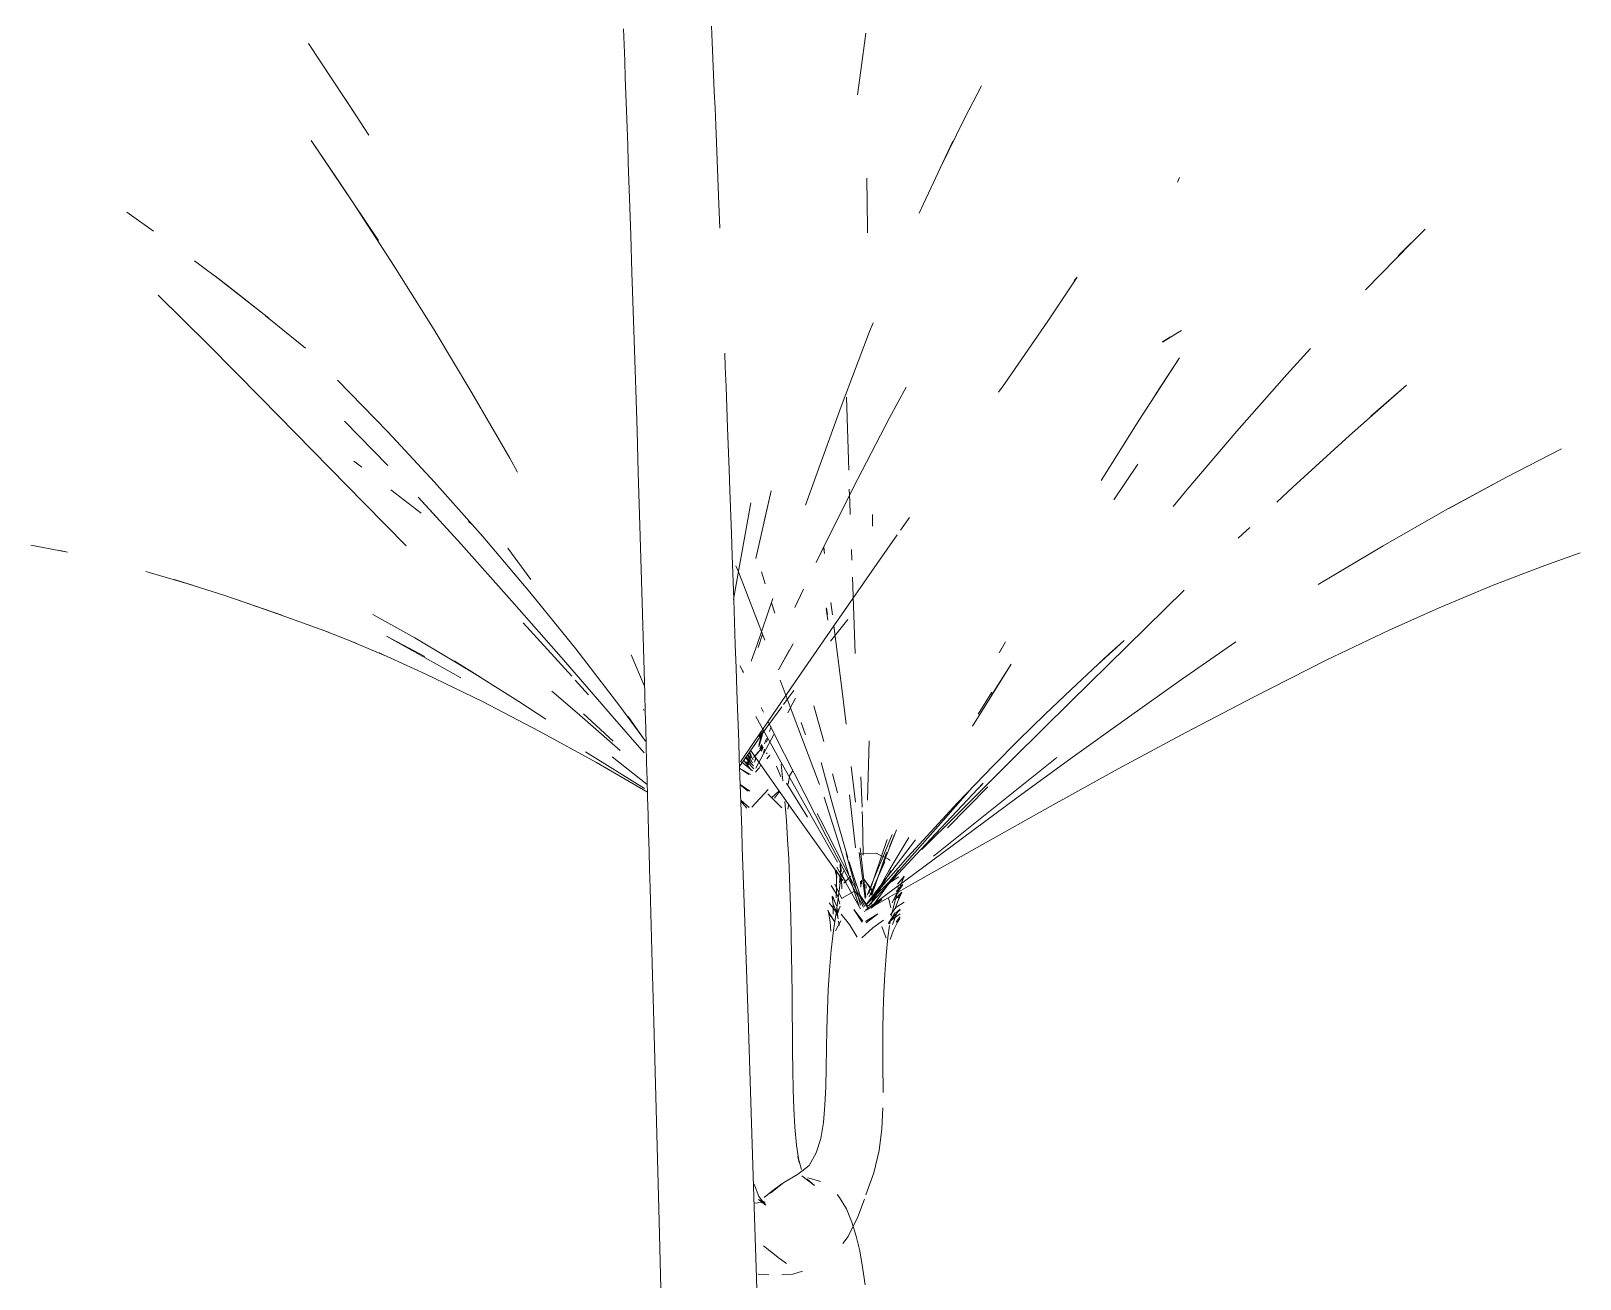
# Model space of a CAD drawing. Header units: inches. Extents: x 22 to 382261, y 22 to 371281.
# Drawn here: x 92561 to 93085, y 143759 to 144182 of the extents above; entities that cross this region are included whole.
import ezdxf

# ---------------------------------------------------------------- set-up
doc = ezdxf.new("R2010")
doc.units = ezdxf.units.IN
doc.header["$MEASUREMENT"] = 0
doc.layers.add('G-IMPT', color=8, linetype='Continuous', lineweight=9)
doc.layers.add('I-FURN', color=30, linetype='Continuous', lineweight=9)

# ---------------------------------------------------------------- blocks, each defined once
blk = doc.blocks.new('PLANTA_91 - PLANTA_ICV_DWG-V330-Section B-B')
at = {"layer": 'G-IMPT'}
for p, q in [((4012.4, 5602.39), (4012.6, 5596.97)), ((4042.22, 5603.25), (4042.46, 5597.84)), ((4094.51, 5600.9), (4092.78, 5588.23)), ((3922.14, 5572.45), (3905.67, 5597.38)), ((4012.6, 5596.97), (4012.8, 5591.48)), ((4042.69, 5592.35), (4042.46, 5597.84)), ((4013, 5585.91), (4012.8, 5591.48)), ((4042.93, 5586.79), (4042.69, 5592.35)), ((4013.2, 5580.27), (4013, 5585.91)), ((4043.16, 5581.16), (4042.93, 5586.79)), ((4091.71, 5579.97), (4092.78, 5588.23)), ((4013.4, 5574.55), (4013.2, 5580.27)), ((4043.4, 5575.45), (4043.16, 5581.16)), ((4133.68, 5583.04), (4127.9, 5571.94)), ((3922.14, 5572.45), (3918.28, 5578.34)), ((3926.04, 5566.31), (3918.28, 5578.34)), ((4013.4, 5574.55), (4013.61, 5568.77)), ((4043.64, 5569.67), (4043.4, 5575.45)), ((4043.88, 5563.82), (4043.64, 5569.67)), ((4119.63, 5555.19), (4127.9, 5571.94)), ((3920.82, 5543.36), (3906.54, 5564.55)), ((3906.54, 5564.55), (3915.15, 5551.86)), ((4013.81, 5562.9), (4013.61, 5568.77)), ((4044.12, 5557.89), (4043.88, 5563.82)), ((4113.98, 5543.11), (4123.92, 5564.34)), ((4119.63, 5555.19), (4123.92, 5564.34)), ((4014.02, 5556.97), (4013.81, 5562.9)), ((4014.02, 5556.97), (4014.43, 5544.88)), ((4044.12, 5557.89), (4044.37, 5551.89)), ((3920.82, 5543.36), (3915.15, 5551.86)), ((4044.61, 5545.82), (4044.37, 5551.89)), ((4095.05, 5534.77), (4094.81, 5551.71)), ((4200.06, 5550.46), (4200.76, 5552.03)), ((3934.71, 5521.96), (3920.82, 5543.36)), ((3920.82, 5543.36), (3929.32, 5530.6)), ((4014.43, 5544.88), (4014.84, 5532.5)), ((4045.05, 5534.82), (4044.61, 5545.82)), ((4113.98, 5543.11), (4112.6, 5539.96)), ((3844.04, 5540.22), (3853.17, 5533.8)), ((4015.26, 5519.83), (4014.84, 5532.5)), ((4095.05, 5534.77), (4095.07, 5533.25)), ((4284.07, 5534.5), (4274.91, 5525.4)), ((4284.07, 5534.5), (4279.36, 5529.84)), ((4263.77, 5513.94), (4279.36, 5529.84)), ((4274.91, 5525.4), (4279.36, 5529.84)), ((3867.03, 5523.73), (3877.26, 5516.03)), ((3948.18, 5500.37), (3934.71, 5521.96)), ((3877.26, 5516.03), (3873.44, 5519.01)), ((3873.44, 5519.01), (3892.22, 5504.36)), ((4015.26, 5519.83), (4015.47, 5513.38)), ((4166.09, 5518.22), (4156.16, 5503.3)), ((4166.09, 5518.22), (4165.11, 5517.14)), ((3871.74, 5495.28), (3854.73, 5512.07)), ((3877.26, 5516.03), (3892.22, 5504.36)), ((4015.47, 5513.38), (4015.68, 5506.86)), ((4015.68, 5506.86), (4015.89, 5500.26)), ((3891.11, 5505.11), (3894.63, 5502.34)), ((3904.58, 5494.19), (3894.63, 5502.34)), ((4096.94, 5502.71), (4095.78, 5499.84)), ((4141.63, 5482.23), (4156.16, 5503.3)), ((3948.18, 5500.37), (3961.01, 5478.98)), ((4015.89, 5500.26), (4016.31, 5486.86)), ((4086.13, 5474.35), (4095.78, 5499.84)), ((4195.01, 5496.23), (4200.05, 5499.3)), ((4197.69, 5498.03), (4195.01, 5496.22)), ((4195.06, 5496.33), (4197.69, 5498.03)), ((4200.05, 5499.3), (4201.49, 5500.11)), ((3889.53, 5477.32), (3871.74, 5495.28)), ((4046.69, 5492.46), (4046.86, 5487.85)), ((4186.99, 5469.7), (4200.74, 5490.84)), ((4200.74, 5490.84), (4192.6, 5478.44)), ((4245.21, 5494.06), (4237.2, 5485.29)), ((4016.53, 5480.04), (4016.31, 5486.86)), ((4047.12, 5481.04), (4046.86, 5487.85)), ((4237.2, 5485.29), (4220.2, 5466.01)), ((3932.54, 5465.81), (3915.43, 5483.34)), ((4016.96, 5466.2), (4016.53, 5480.04)), ((4047.12, 5481.04), (4047.63, 5467.21)), ((4102.53, 5470.54), (4108.2, 5480.9)), ((4139.47, 5479.21), (4141.63, 5482.23)), ((4277.75, 5481.66), (4258.36, 5464.53)), ((4277.75, 5481.66), (4265.57, 5471.09)), ((3889.53, 5477.32), (3924.68, 5441.48)), ((3961.01, 5478.98), (3973.82, 5456.85)), ((4088.7, 5452.79), (4087.94, 5477.5)), ((3932.58, 5454.44), (3917.86, 5469.39)), ((4086.13, 5474.35), (4077.51, 5450.69)), ((4102.53, 5470.54), (4091.63, 5449.64)), ((4174.28, 5449.31), (4186.99, 5469.7)), ((3932.54, 5465.81), (3948.33, 5448.79)), ((4016.96, 5466.2), (4017.39, 5452.06)), ((4047.63, 5467.21), (4048.15, 5453.08)), ((4203.4, 5446.29), (4220.2, 5466.01)), ((4239.2, 5447.08), (4258.36, 5464.53)), ((4330.16, 5460.01), (4311.57, 5450.45)), ((3921, 5455.92), (3923.75, 5453.79)), ((3973.82, 5456.85), (3976.48, 5452.13)), ((4186.64, 5454.82), (4178.5, 5442.72)), ((3948.33, 5448.79), (3964.73, 5430.3)), ((4017.39, 5452.06), (4017.6, 5444.88)), ((4048.15, 5453.08), (4048.41, 5445.91)), ((4077.51, 5450.69), (4074.05, 5440.93)), ((4081.04, 5428.49), (4091.63, 5449.64)), ((4311.57, 5450.45), (4292.01, 5439.88)), ((3933.6, 5446.16), (3943.79, 5438.19)), ((3957.35, 5427.7), (3942.76, 5443.63)), ((3949.25, 5436.71), (3942.76, 5443.63)), ((4017.6, 5444.88), (4018.04, 5430.3)), ((4048.41, 5445.91), (4048.94, 5431.34)), ((4057.24, 5422.88), (4062.44, 5445.85)), ((4059.95, 5435.01), (4062.44, 5445.85)), ((4089.02, 5442.22), (4088.89, 5446.42)), ((4198.66, 5440.54), (4203.4, 5446.29)), ((4233.77, 5442.01), (4239.2, 5447.08)), ((4290.67, 5439.11), (4306.97, 5448)), ((4292.01, 5439.88), (4306.97, 5448)), ((3924.68, 5441.48), (3938.74, 5427.21)), ((4055.57, 5441.72), (4051.23, 5417.94)), ((4089.02, 5442.22), (4089.18, 5437.83)), ((4096.76, 5437.78), (4096.79, 5433.87)), ((4269.82, 5427.2), (4290.67, 5439.11)), ((3961.07, 5434.42), (3959.9, 5435.43)), ((4106.25, 5432.44), (4109.27, 5436.74)), ((4220.69, 5429.79), (4224.57, 5433.42)), ((3815.71, 5426.64), (3811.61, 5427.37)), ((3811.61, 5427.37), (3823.98, 5425.02)), ((3974.55, 5408.43), (3957.35, 5427.7)), ((3964.73, 5430.3), (3980.69, 5411.48)), ((4018.26, 5422.9), (4018.04, 5430.3)), ((4049.2, 5423.94), (4048.94, 5431.34)), ((4081.04, 5428.49), (4077.69, 5421.57)), ((4098.32, 5421.16), (4105.15, 5430.88)), ((4223.34, 5432.3), (4220.69, 5429.79)), ((4247.82, 5414.04), (4269.82, 5427.2)), ((3823.98, 5425.02), (3821.38, 5425.55)), ((3980.98, 5415.73), (3973.24, 5426.43)), ((4018.7, 5407.88), (4018.26, 5422.9)), ((4049.73, 5408.94), (4049.2, 5423.94)), ((4080.5, 5424.52), (4080.2, 5426.77)), ((4080.22, 5426.81), (4080.54, 5424.59)), ((4089.6, 5425.96), (4089.73, 5422.27)), ((4336.49, 5424.75), (4324.57, 5420.49)), ((3866.32, 5413.83), (3850.48, 5418.51)), ((4051.23, 5417.94), (4049.7, 5408.94)), ((4051.08, 5418.89), (4050.49, 5420.36)), ((4060.27, 5395.17), (4051.08, 5418.89)), ((4059.1, 5418.37), (4060.43, 5414.28)), ((4098.32, 5421.16), (4083.64, 5400.04)), ((4307.11, 5413.79), (4324.57, 5420.49)), ((3876.97, 5410.42), (3860.14, 5415.74)), ((3866.32, 5413.83), (3860.14, 5415.74)), ((3980.69, 5411.48), (3996.28, 5392.25)), ((4073.35, 5412.45), (4070.48, 5406.29)), ((4089.94, 5416.57), (4090.83, 5390.7)), ((4202.39, 5412.13), (4182.88, 5393.11)), ((4288.75, 5406.19), (4307.11, 5413.79)), ((3876.97, 5410.42), (3896.65, 5403.69)), ((3895.17, 5404.15), (3881.31, 5408.96)), ((3896.65, 5403.69), (3881.31, 5408.96)), ((3992.01, 5388.51), (3974.55, 5408.43)), ((4019.14, 5392.56), (4018.7, 5407.88)), ((4050.27, 5393.63), (4049.73, 5408.94)), ((4057.63, 5393.79), (4063.01, 5409.34)), ((4063.63, 5404.35), (4062.5, 5407.87)), ((4083.18, 5403.74), (4082.63, 5408)), ((4288.75, 5406.19), (4271.78, 5398.58)), ((3912.4, 5397.88), (3895.17, 5404.15)), ((3941.66, 5395.95), (3927.48, 5403.92)), ((3994.85, 5383.04), (3978.41, 5401.08)), ((4081.04, 5405.96), (4081.6, 5401.96)), ((4081.16, 5406.11), (4081.49, 5403.89)), ((4083.89, 5396.61), (4088.39, 5402.21)), ((3922.07, 5394.03), (3910.29, 5398.67)), ((3910.29, 5398.67), (3912.4, 5397.88)), ((3954.67, 5383.93), (3932.1, 5396.57)), ((3932.1, 5396.57), (3945.05, 5389.65)), ((3941.66, 5395.95), (3952.69, 5389.45)), ((4057.97, 5392.73), (4059.52, 5397.2)), ((4083.64, 5400.04), (4069.09, 5378.92)), ((4083.89, 5396.61), (4082.57, 5394.87)), ((4083.65, 5400.04), (4086.44, 5377.91)), ((4250.5, 5388.43), (4271.78, 5398.58)), ((3931.72, 5389.95), (3919.96, 5394.89)), ((3919.96, 5394.89), (3922.07, 5394.03)), ((3945.42, 5383.74), (3929.64, 5390.87)), ((3931.72, 5389.95), (3929.64, 5390.87)), ((3996.28, 5392.25), (4011.18, 5372.82)), ((4019.14, 5392.56), (4019.36, 5384.8)), ((4050.27, 5393.63), (4050.54, 5385.87)), ((4057.63, 5393.79), (4055.67, 5388.05)), ((4069.83, 5393.98), (4064.89, 5385.17)), ((4068.63, 5391.92), (4064.89, 5385.17)), ((4139.69, 5390.93), (4141.8, 5394.6)), ((4139.91, 5391.22), (4141.8, 5394.6)), ((4182.88, 5393.11), (4163.79, 5374.26)), ((4164.02, 5378.54), (4176.87, 5390.51)), ((4172.97, 5386.9), (4182, 5395.11)), ((4172.97, 5386.9), (4176.87, 5390.51)), ((4182, 5395.11), (4176.87, 5390.51)), ((4201.42, 5381.9), (4219.9, 5394.66)), ((3963.65, 5382.82), (3952.69, 5389.45)), ((3976.92, 5374.47), (3955.06, 5388.16)), ((3955.06, 5388.16), (3963.65, 5382.82)), ((3992.01, 5388.51), (4009.33, 5368.59)), ((4014.94, 5390.19), (4019.41, 5379.86)), ((4050.54, 5385.87), (4050.81, 5378.04)), ((4051.93, 5386.53), (4052.74, 5384.87)), ((4143.72, 5387.05), (4130.64, 5366.09)), ((4143.72, 5387.05), (4137.07, 5376.54)), ((4225.82, 5375.94), (4250.5, 5388.43)), ((3945.42, 5383.74), (3964.58, 5374.42)), ((3957.29, 5382.4), (3954.67, 5383.93)), ((3996.06, 5381.67), (4000.53, 5376.67)), ((4019.31, 5380.27), (4019.41, 5380.03)), ((4019.36, 5384.8), (4019.58, 5376.96)), ((4053.08, 5384.2), (4052.74, 5384.87)), ((4069.58, 5370.79), (4065.42, 5381.67)), ((4201.42, 5381.9), (4183.02, 5368.8)), ((3996.72, 5370.63), (3988.13, 5377.88)), ((4019.58, 5376.96), (4019.75, 5370.98)), ((4050.81, 5378.04), (4051.02, 5372.09)), ((4069.09, 5378.92), (4052.08, 5353.98)), ((4066.55, 5373.38), (4068.37, 5375.89)), ((4068.37, 5375.89), (4070.05, 5378.16)), ((4069.74, 5373.91), (4070.64, 5375.52)), ((4086.44, 5377.91), (4087.82, 5366.72)), ((4132.59, 5370.15), (4137.22, 5377.64)), ((4155.16, 5370.04), (4164.02, 5378.54)), ((4225.82, 5375.94), (4202.91, 5363.92)), ((3964.58, 5374.42), (3983.81, 5364.39)), ((3986.11, 5368.48), (3976.92, 5374.47)), ((3996.72, 5370.63), (4011.27, 5357.82)), ((4008.88, 5360.96), (3998.83, 5370.28)), ((4011.18, 5372.82), (4019.85, 5361.01)), ((4019.41, 5371.34), (4019.13, 5371.87)), ((4019.91, 5365.33), (4019.75, 5370.98)), ((4051.21, 5366.47), (4051.02, 5372.09)), ((4059.8, 5370.76), (4059, 5372.37)), ((4060.77, 5365.38), (4066.03, 5372.65)), ((4069.74, 5373.91), (4068.03, 5370.63)), ((4069.58, 5370.79), (4078.77, 5346.28)), ((4080.3, 5360.89), (4076.88, 5372.94)), ((4163.79, 5374.26), (4144.57, 5355.17)), ((4155.16, 5370.04), (4146.38, 5361.41)), ((4003.19, 5353.71), (3983.81, 5364.39)), ((4009.33, 5368.59), (4019.35, 5357.06)), ((4013.94, 5369.37), (4019.76, 5361.13)), ((4020.07, 5359.6), (4019.91, 5365.33)), ((4051.21, 5366.47), (4051.41, 5360.76)), ((4051.7, 5352.44), (4060.77, 5365.38)), ((4065.7, 5354), (4057.17, 5369.37)), ((4063.54, 5363.28), (4061.37, 5367.61)), ((4062.43, 5365.8), (4061.82, 5364.31)), ((4074.05, 5363.18), (4072.6, 5367.31)), ((4183.02, 5368.8), (4164.44, 5355.39)), ((4020.07, 5359.6), (4020.23, 5353.79)), ((4051.41, 5360.76), (4051.61, 5354.97)), ((4063.29, 5363.21), (4057.17, 5351.79)), ((4059.45, 5363.21), (4058.26, 5359.05)), ((4059.2, 5363.16), (4058.26, 5359.62)), ((4059.15, 5359.83), (4058.56, 5358.35)), ((4059.23, 5359.7), (4058.92, 5357.84)), ((4059.47, 5359.35), (4058.97, 5357.78)), ((4059.69, 5359), (4059.12, 5357.57)), ((4060.85, 5361.88), (4060.15, 5360.13)), ((4060.85, 5360.65), (4061.24, 5362.03)), ((4070.25, 5350.08), (4063.54, 5363.28)), ((4095.08, 5341.04), (4095.66, 5361.05)), ((4137.65, 5352.65), (4146.38, 5361.41)), ((4179.99, 5351.55), (4202.91, 5363.92)), ((3999.56, 5357.32), (4019.46, 5344.91)), ((4020.52, 5343.74), (4003.19, 5353.71)), ((4020.44, 5346.35), (4008.49, 5355.65)), ((4020.4, 5347.91), (4020.23, 5353.79)), ((4051.81, 5349.11), (4051.61, 5354.97)), ((4052.4, 5353.98), (4056.15, 5350.87)), ((4053.08, 5354.63), (4055.51, 5351.25)), ((4056.44, 5352.62), (4053.69, 5355.37)), ((4055.1, 5353.16), (4053.89, 5355.66)), ((4053.94, 5355.73), (4055.45, 5353.7)), ((4054.71, 5352.83), (4054.01, 5353.98)), ((4056.54, 5351.63), (4054.25, 5353.98)), ((4054.36, 5356.34), (4055.26, 5354.21)), ((4054.49, 5356.53), (4056.15, 5353.67)), ((4054.95, 5357.06), (4055.52, 5355.71)), ((4055, 5357.06), (4056.34, 5354.68)), ((4055.29, 5357.06), (4055.67, 5356.16)), ((4055.67, 5357.58), (4069.74, 5337.54)), ((4057.21, 5355.39), (4056.77, 5353.88)), ((4057.32, 5355.23), (4056.78, 5353.85)), ((4059.82, 5357.06), (4060.17, 5358.29)), ((4061.02, 5357.06), (4060.85, 5356.73)), ((4062, 5356.25), (4060.96, 5355.02)), ((4074.51, 5338.33), (4065.7, 5354)), ((4080.92, 5347.91), (4079.31, 5353.79)), ((4083.29, 5339.18), (4079.31, 5353.79)), ((4125.49, 5336.18), (4144.57, 5355.17)), ((4159.19, 5355.41), (4138.93, 5339.15)), ((4145.67, 5341.74), (4164.44, 5355.39)), ((4052.01, 5343.18), (4051.81, 5349.11)), ((4058.26, 5351.81), (4057.13, 5350.48)), ((4058.92, 5352.95), (4058.26, 5351.65)), ((4066.39, 5347.52), (4065.82, 5353.18)), ((4070.25, 5350.08), (4081.04, 5328.8)), ((4083.17, 5349.93), (4084.85, 5343.48)), ((4089.58, 5352.4), (4090.96, 5340.33)), ((4093.21, 5338.59), (4092.79, 5348.85)), ((4125.56, 5340.11), (4137.65, 5352.65)), ((4179.99, 5351.55), (4156.98, 5338.87)), ((4020.4, 5347.91), (4020.57, 5341.96)), ((4074.71, 5335.27), (4067.67, 5346.78)), ((4116.37, 5327.72), (4134.21, 5346.7)), ((4121.64, 5335.16), (4130.69, 5345.36)), ((4122.17, 5331.56), (4135.81, 5345.55)), ((4133.56, 5346.01), (4134.21, 5346.7)), ((4020.57, 5341.96), (4020.74, 5335.93)), ((4052.01, 5343.18), (4052.22, 5337.17)), ((4067.05, 5340.5), (4067.57, 5334.08)), ((4074.51, 5338.33), (4084.89, 5319.92)), ((4080.34, 5342), (4087.94, 5318.2)), ((4083.29, 5339.18), (4088.44, 5321.48)), ((4088.95, 5342.76), (4090.97, 5324.88)), ((4125.56, 5340.11), (4108.78, 5321.74)), ((4117.45, 5322.02), (4138.93, 5339.15)), ((4127.23, 5328.16), (4145.67, 5341.74)), ((4156.98, 5338.87), (4133.99, 5325.99)), ((4020.74, 5335.93), (4020.91, 5329.84)), ((4052.22, 5337.17), (4052.43, 5331.1)), ((4067.57, 5334.08), (4068, 5327.62)), ((4069.74, 5337.54), (4084.4, 5316.96)), ((4078.03, 5336.52), (4079.18, 5334.3)), ((4079.18, 5334.3), (4094.17, 5304.97)), ((4093.35, 5335.16), (4093.26, 5337.18)), ((4093.35, 5335.16), (4093.62, 5322.35)), ((4121.64, 5335.16), (4106.74, 5318.28)), ((4113.5, 5324.28), (4125.49, 5336.18)), ((4021.08, 5323.69), (4020.91, 5329.84)), ((4052.64, 5324.96), (4052.43, 5331.1)), ((4068, 5327.62), (4068.36, 5321.13)), ((4081.04, 5328.8), (4093.66, 5304.73)), ((4094.5, 5303.81), (4127.23, 5328.16)), ((4111.27, 5327.57), (4094.91, 5306.09)), ((4103.4, 5329.36), (4094.98, 5308.8)), ((4095.53, 5309.4), (4101.68, 5327.69)), ((4104.86, 5330.89), (4100.79, 5320.53)), ((4102.31, 5316.99), (4109.12, 5328.34)), ((4102.49, 5325.15), (4104.18, 5329.36)), ((4116.37, 5327.72), (4103.84, 5314.32)), ((4021.25, 5317.47), (4021.08, 5323.69)), ((4052.85, 5318.76), (4052.64, 5324.96)), ((4092.71, 5305.37), (4087.78, 5322.95)), ((4092.27, 5323.21), (4094.29, 5307.68)), ((4093.4, 5322.83), (4092.62, 5322.7)), ((4092.63, 5324.88), (4094.44, 5308.15)), ((4097.96, 5323.02), (4093.4, 5322.83)), ((4096.52, 5308.84), (4101.49, 5323.21)), ((4097.96, 5323.02), (4102.14, 5320.95)), ((4133.99, 5325.99), (4111.35, 5313.18)), ((4021.42, 5311.2), (4021.25, 5317.47)), ((4053.06, 5312.49), (4052.85, 5318.76)), ((4068.65, 5314.62), (4068.36, 5321.13)), ((4084.4, 5316.96), (4086.74, 5313.72)), ((4084.69, 5318.27), (4086.81, 5314.6)), ((4086.08, 5314.79), (4087.08, 5317.05)), ((4087.94, 5318.2), (4092.15, 5305.33)), ((4088.85, 5320.13), (4091.3, 5312.06)), ((4089.45, 5318.11), (4093.51, 5305.99)), ((4108.78, 5321.74), (4094.88, 5305.97)), ((4100.97, 5320.11), (4095.6, 5308.23)), ((4100.79, 5320.53), (4096.2, 5308.75)), ((4102.94, 5317.05), (4096.21, 5305.73)), ((4102.31, 5316.99), (4096.52, 5306.81)), ((4105.61, 5317.31), (4096.53, 5304.78)), ((4102.14, 5320.95), (4102.7, 5320.52)), ((4106.74, 5318.28), (4102.28, 5313.2)), ((4053.49, 5299.81), (4053.06, 5312.49)), ((4068.89, 5308.1), (4068.65, 5314.62)), ((4086.08, 5314.79), (4085.44, 5310.35)), ((4086.81, 5314.6), (4092.69, 5304.13)), ((4092.7, 5313.56), (4092.85, 5311.51)), ((4092.98, 5313.84), (4093, 5312.53)), ((4111.35, 5313.18), (4093.88, 5303.23)), ((4094.51, 5312.41), (4094.58, 5311.17)), ((4103.84, 5314.32), (4095.28, 5305.07)), ((4100.02, 5310.9), (4104.83, 5315.67)), ((4105.44, 5310.62), (4105.45, 5312.04)), ((4021.42, 5311.2), (4021.77, 5298.49)), ((4069.08, 5301.57), (4068.89, 5308.1)), ((4084.52, 5303.61), (4085.44, 5310.35)), ((4094.79, 5305.71), (4100.02, 5310.9)), ((4104.27, 5306.57), (4103.12, 5301.67)), ((4105.44, 5310.62), (4104.27, 5306.57)), ((4069.23, 5295.04), (4069.08, 5301.57)), ((4084.52, 5303.61), (4083.53, 5296.86)), ((4094.42, 5305.33), (4094.51, 5305.43)), ((4022.13, 5285.59), (4021.77, 5298.49)), ((4053.93, 5286.91), (4053.49, 5299.81)), ((4083.53, 5296.86), (4082.76, 5290.11)), ((4102, 5294.47), (4102.57, 5298.49)), ((4102.63, 5298.96), (4102.86, 5300.57)), ((4069.34, 5288.52), (4069.23, 5295.04)), ((4101.35, 5288.31), (4102, 5294.47)), ((4022.13, 5285.59), (4022.67, 5265.9)), ((4054.59, 5267.24), (4053.93, 5286.91)), ((4069.34, 5288.52), (4069.43, 5281.99)), ((4082.18, 5283.38), (4082.76, 5290.11)), ((4100.88, 5282.07), (4101.35, 5288.31)), ((4069.43, 5281.99), (4069.5, 5275.47)), ((4081.76, 5276.68), (4082.18, 5283.38)), ((4100.88, 5282.07), (4100.56, 5275.78)), ((4069.5, 5275.47), (4069.56, 5268.95)), ((4081.76, 5276.68), (4081.47, 5270.01)), ((4100.56, 5275.78), (4100.37, 5269.45)), ((4081.47, 5270.01), (4081.27, 5263.38)), ((4022.67, 5265.9), (4024.46, 5198.37)), ((4054.59, 5267.24), (4056.58, 5206.53)), ((4069.61, 5262.44), (4069.56, 5268.95)), ((4100.29, 5263.06), (4100.37, 5269.45)), ((4069.67, 5255.94), (4069.61, 5262.44)), ((4081.27, 5263.38), (4081.14, 5256.79)), ((4100.29, 5263.06), (4100.28, 5256.63)), ((4069.67, 5255.94), (4069.76, 5249.44)), ((4081.14, 5256.79), (4081.04, 5250.27)), ((4100.31, 5250.14), (4100.28, 5256.63)), ((4069.88, 5242.98), (4069.76, 5249.44)), ((4080.91, 5243.86), (4081.04, 5250.27)), ((4100.31, 5250.14), (4100.34, 5243.53)), ((4080.66, 5237.65), (4080.91, 5243.86)), ((4100.32, 5241.87), (4100.34, 5243.53)), ((4070.08, 5236.55), (4069.88, 5242.98)), ((4070.43, 5230.21), (4070.08, 5236.55)), ((4080.15, 5231.76), (4080.66, 5237.65)), ((4100.27, 5236.73), (4099.91, 5229.64)), ((4070.43, 5230.21), (4071.01, 5224.04)), ((4080.15, 5231.76), (4079.22, 5226.32)), ((4099.91, 5229.64), (4098.98, 5222.23)), ((4071.01, 5224.04), (4071.91, 5218.18)), ((4079.22, 5226.32), (4077.72, 5221.43)), ((4071.44, 5220.24), (4072.67, 5215.86)), ((4071.44, 5220.24), (4071.91, 5218.18)), ((4075.29, 5217.21), (4077.72, 5221.43)), ((4097.16, 5214.67), (4098.98, 5222.23)), ((4066.73, 5211.38), (4071.3, 5214.11)), ((4075.29, 5217.21), (4071.3, 5214.11)), ((4077.12, 5210.39), (4072.82, 5213.72)), ((4074.58, 5212.52), (4077.12, 5210.39)), ((4076.88, 5212.46), (4074.82, 5213.05)), ((4076.88, 5212.46), (4079.16, 5211.78)), ((4097.16, 5214.67), (4094.53, 5207.22)), ((4056.61, 5210.9), (4058.28, 5206.73)), ((4060.04, 5206.39), (4062.57, 5208.34)), ((4062.25, 5207.85), (4066.73, 5211.38)), ((4062.57, 5208.34), (4066.01, 5210.97)), ((4084.79, 5207.35), (4085.62, 5206.29)), ((4057.03, 5192.84), (4056.58, 5206.53)), ((4060.39, 5204.71), (4056.65, 5204.42)), ((4058.13, 5205.65), (4060.39, 5204.71)), ((4058.13, 5205.65), (4060.56, 5203.71)), ((4060.56, 5203.71), (4058.28, 5206.73)), ((4087.92, 5202.47), (4085.62, 5206.29)), ((4087.92, 5202.47), (4089.8, 5197.98)), ((4094, 5205.75), (4091.83, 5199.79)), ((4024.81, 5184.68), (4024.46, 5198.37)), ((4091.83, 5199.79), (4088.53, 5193.11)), ((4091.24, 5193.29), (4089.8, 5197.98)), ((4057.46, 5179.12), (4057.03, 5192.84)), ((4088.53, 5193.11), (4086.74, 5190.8)), ((4092.42, 5188.24), (4091.24, 5193.29)), ((4065.26, 5185.63), (4059.84, 5189.91)), ((4092.42, 5188.24), (4093.41, 5182.73)), ((4025.16, 5170.98), (4024.81, 5184.68)), ((4065.26, 5185.63), (4067.63, 5184.02)), ((4069.77, 5180.38), (4073, 5181.36)), ((4094.26, 5176.69), (4093.41, 5182.73)), ((4057.46, 5179.12), (4057.9, 5165.4)), ((4058.01, 5180.41), (4061.58, 5180.17)), ((4069.77, 5180.38), (4066.03, 5180.08))]:
    blk.add_line(p, q, dxfattribs=at)
at = {"layer": 'I-FURN'}
for p, q in [((4058.26, 5362.61), (4060.21, 5364.67)), ((4060.21, 5364.67), (4058.26, 5362.62)), ((4059.54, 5359.1), (4056.45, 5355.4)), ((4059.54, 5359.1), (4056.63, 5355.6)), ((4054.27, 5356.21), (4055.6, 5355.28)), ((4051.72, 5351.88), (4055.4, 5349.67)), ((4051.72, 5351.83), (4054.9, 5349.72)), ((4065.68, 5348.94), (4064.27, 5352.54)), ((4068.2, 5346.38), (4068.73, 5349.59)), ((4069.81, 5351.05), (4068.62, 5349.23)), ((4068.62, 5349.23), (4068.73, 5349.59)), ((4051.91, 5346.27), (4055.2, 5344.08)), ((4054.61, 5344.02), (4051.91, 5346.16)), ((4055.89, 5338.62), (4061.4, 5344.58)), ((4065.1, 5344.14), (4062.5, 5341.73)), ((4065.22, 5343.97), (4063.54, 5341.72)), ((4052.09, 5341.03), (4054.94, 5338.47)), ((4052.1, 5340.62), (4054.19, 5338.3)), ((4066.06, 5338.38), (4061.25, 5343.12)), ((4068.37, 5339.68), (4068.04, 5337.98)), ((4084.72, 5314.81), (4084.05, 5316.99)), ((4086.21, 5314.16), (4084.43, 5317.1)), ((4085.86, 5316.43), (4085.8, 5319.36)), ((4086.25, 5316.77), (4085.8, 5319.36)), ((4084.81, 5308.83), (4082.76, 5312.1)), ((4086.26, 5307.78), (4084.02, 5312.5)), ((4084.59, 5314.39), (4084.43, 5316.65)), ((4084.72, 5314.81), (4084.43, 5316.65)), ((4084.61, 5311.19), (4084.59, 5314.39)), ((4085.86, 5316.43), (4085.6, 5313.12)), ((4085.72, 5316.93), (4087.88, 5313.13)), ((4086.33, 5310.99), (4086.21, 5314.16)), ((4089.43, 5315.26), (4087.03, 5312.9)), ((4093.95, 5314.14), (4096.85, 5310.16)), ((4093.95, 5314.14), (4096.86, 5309.76)), ((4101.93, 5312.68), (4098.33, 5309.49)), ((4101.93, 5312.68), (4105.71, 5315.05)), ((4104.75, 5310.01), (4107.01, 5312.43)), ((4104.84, 5309.25), (4107.01, 5312.43)), ((4105.24, 5312.57), (4107.52, 5315.24)), ((4105.24, 5312.57), (4107.53, 5315.06)), ((4106.39, 5312.35), (4105.3, 5309.35)), ((4106.39, 5312.35), (4107.52, 5315.24)), ((4084.19, 5305.95), (4083.13, 5308.51)), ((4083.42, 5305.62), (4083.14, 5308.07)), ((4084.19, 5305.95), (4083.26, 5308.3)), ((4084.53, 5305.19), (4083.54, 5307.67)), ((4084.53, 5305.19), (4083.6, 5307.46)), ((4084.61, 5311.19), (4084.44, 5307.84)), ((4084.85, 5308.75), (4085.66, 5305.77)), ((4086.25, 5307.64), (4090.62, 5310.17)), ((4092.63, 5308.72), (4095.18, 5305)), ((4092.63, 5308.72), (4095.07, 5304.65)), ((4099.93, 5307.37), (4095.98, 5304.86)), ((4099.93, 5307.37), (4096.33, 5304.42)), ((4103, 5304.53), (4102.14, 5307.93)), ((4104.84, 5309.25), (4103.44, 5306.18)), ((4106.66, 5309.82), (4104.22, 5307.26)), ((4104.22, 5307.26), (4106.75, 5309.58)), ((4105.47, 5306.99), (4104.36, 5304.01)), ((4104.64, 5304.56), (4107.43, 5306.46)), ((4105.39, 5307.82), (4105.87, 5308.2)), ((4105.47, 5306.99), (4106.66, 5309.82)), ((4081.8, 5303), (4081.61, 5303.72)), ((4081.76, 5303.61), (4082, 5302.89)), ((4082.45, 5299.78), (4081.8, 5303)), ((4083.89, 5299.86), (4081.94, 5302.72)), ((4083.89, 5299.86), (4082, 5302.89)), ((4084.73, 5302.63), (4082.06, 5306.18)), ((4083.43, 5302.3), (4083.42, 5305.62)), ((4085.02, 5301.81), (4083.56, 5305.55)), ((4084.73, 5302.63), (4083.56, 5305.55)), ((4085.1, 5300.94), (4084.48, 5303.2)), ((4085.08, 5300.72), (4084.73, 5302.63)), ((4085.02, 5301.81), (4084.73, 5302.63)), ((4084.74, 5302.33), (4084.98, 5304.21)), ((4084.78, 5302.25), (4085.8, 5305.06)), ((4088.93, 5298.9), (4086.12, 5302.4)), ((4090.44, 5303.9), (4093.21, 5299.63)), ((4090.44, 5303.9), (4093.47, 5300.03)), ((4098.56, 5302.51), (4094.38, 5299.88)), ((4098.56, 5302.51), (4094.66, 5299.38)), ((4104.63, 5302.31), (4102.16, 5299.14)), ((4102.18, 5299.36), (4104.38, 5302.84)), ((4102.55, 5299.87), (4106.1, 5302.52)), ((4104.63, 5302.31), (4102.55, 5299.87)), ((4102.82, 5302.13), (4104.64, 5304.56)), ((4105, 5302.73), (4103.5, 5298.81)), ((4104.68, 5302.8), (4106.01, 5303.99)), ((4104.68, 5302.8), (4106.14, 5303.74)), ((4105, 5302.73), (4106.09, 5304.09)), ((4105.12, 5300.22), (4106.11, 5301.49)), ((4105.99, 5301.34), (4105.12, 5300.22)), ((4082.45, 5299.78), (4082.64, 5296.56)), ((4084.2, 5296.74), (4086.05, 5300.1)), ((4085.49, 5298.47), (4085.22, 5299.95)), ((4091.56, 5294.54), (4088.93, 5298.9)), ((4093.1, 5294.32), (4096.92, 5297.76)), ((4096.92, 5297.76), (4100.51, 5300.36)), ((4101.4, 5294.24), (4099.92, 5298.14)), ((4102.16, 5299.14), (4102.55, 5299.87)), ((4102.79, 5293.78), (4103.88, 5296.93)), ((4103.88, 5296.93), (4105.35, 5299.83)), ((4105.72, 5300.83), (4104.83, 5299.64)), ((4104.83, 5299.64), (4105.67, 5300.63)), ((4105.25, 5299.64), (4106.02, 5300.88)), ((4105.25, 5299.64), (4105.35, 5299.83))]:
    blk.add_line(p, q, dxfattribs=at)
blk = doc.blocks.new('PLANTA_91 - PLANTA_91-V331-Section B-B')
blk.add_blockref('PLANTA_91 - PLANTA_ICV_DWG-V330-Section B-B', (0, 0))

msp = doc.modelspace()

# ---------------------------------------------------------------- block references
at = {"layer": 'I-FURN'}
msp.add_blockref('PLANTA_91 - PLANTA_91-V331-Section B-B', (88749, 138580.35), dxfattribs=at)

doc.saveas('drawing.dxf')
